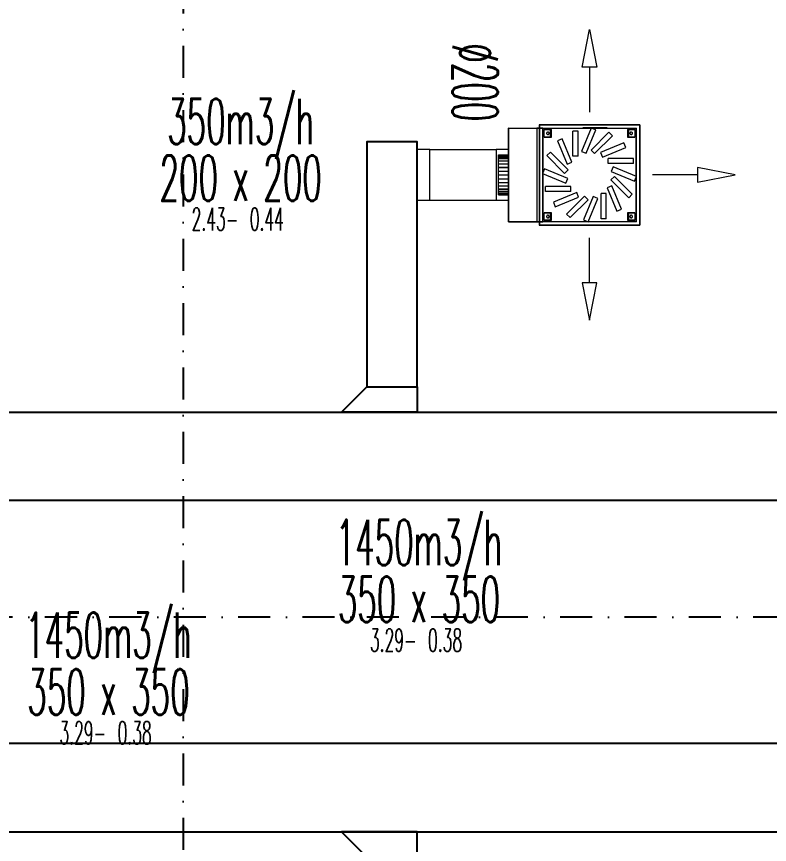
# Model space of a CAD drawing. Header units: inches. Extents: x -772 to 6765, y -813 to 4093.
# Drawn here: x 5034.1 to 5332.2, y 1610 to 1938.1 of the extents above; entities that cross this region are included whole.
import ezdxf
from ezdxf.enums import TextEntityAlignment as Align

# ---------------------------------------------------------------- set-up
doc = ezdxf.new("R2010")
doc.units = ezdxf.units.IN
doc.header["$MEASUREMENT"] = 0
doc.linetypes.add('DASHDOT', pattern=[25.4, 12.7, -6.35, 0, -6.35])
doc.layers.add('H_STR_Aks', color=250, linetype='DASHDOT')
doc.layers.add('MTY-UFLEME-KANALI', color=20, linetype='Continuous')
doc.layers.add('HIZ-PA', color=253, linetype='Continuous', lineweight=0, transparency=0.5)
for name, color, linetype, lineweight in [('MTY-UFLEME-KANALI-CAP', 21, 'Continuous', 0), ('MTY-UFLEME-KANALI-DAMPER', 7, 'Continuous', 0), ('MTY-UFLEME-KANALI-Flex', 21, 'ZIGZAG', 0), ('STM-U-MENFEZ', 2, 'Continuous', 0), ('VDI3805_Objects', 7, 'Continuous', 0)]:
    doc.layers.add(name, color=color, linetype=linetype, lineweight=lineweight)
doc.styles.add('CAP', font='simplxtw.shx', dxfattribs={"width": 0.65})
doc.linetypes.add('ZIGZAG', pattern='A,0.0001,-0.2,[131,ltypeshp.shx,S=0.2,R=0,X=-0.2,Y=0],-0.4,[131,ltypeshp.shx,S=0.2,R=180.00002,X=0.2,Y=0],-0.2', length=0.8001)

# ---------------------------------------------------------------- blocks, each defined once
blk = doc.blocks.new('HF 400x400')
at = {"layer": 'STM-U-MENFEZ'}
for points in [[(0.199, 0.6261), (0.2279, 0.6261), (0.199, 0.7751), (0.1701, 0.6261), (0.199, 0.6261), (0.199, 0.448)], [(-0.2281, 0.199), (-0.2281, 0.1701), (-0.3771, 0.199), (-0.2281, 0.2279), (-0.2281, 0.199), (-0.05, 0.199)], [(0.199, -0.2281), (0.2279, -0.2281), (0.199, -0.3771), (0.1701, -0.2281), (0.199, -0.2281), (0.199, -0.05)]]:
    blk.add_lwpolyline(points, dxfattribs=at)
at = {"layer": 'VDI3805_Objects', "color": 7}
for p, q in [((0, 0.398), (0, 0)), ((0, 0.398), (0.398, 0.398)), ((0.398, 0.398), (0.398, 0)), ((0.1084, 0.3542), (0.1225, 0.3683)), ((0.1225, 0.3683), (0.1932, 0.2976)), ((0.1294, 0.3845), (0.1294, 0.3855)), ((0.1294, 0.3855), (0.225, 0.3855)), ((0.225, 0.3845), (0.1294, 0.3845)), ((0.1746, 0.377), (0.1931, 0.3847)), ((0.2129, 0.2847), (0.1746, 0.377)), ((0.1931, 0.3847), (0.2314, 0.2923)), ((0.225, 0.3845), (0.225, 0.3855)), ((0.2446, 0.3728), (0.2646, 0.3728)), ((0.2446, 0.2728), (0.2446, 0.3728)), ((0.2646, 0.2728), (0.2646, 0.3728)), ((0.1791, 0.2835), (0.1084, 0.3542)), ((0.2694, 0.2497), (0.3077, 0.3421)), ((0.3261, 0.3345), (0.2879, 0.2421)), ((0.3077, 0.3421), (0.3261, 0.3345)), ((0.0559, 0.3077), (0.0635, 0.3261)), ((0.1483, 0.2694), (0.0559, 0.3077)), ((0.0635, 0.3261), (0.1559, 0.2879)), ((0.1932, 0.2976), (0.1791, 0.2835)), ((0.0252, 0.2446), (0.0252, 0.2646)), ((0.0252, 0.2646), (0.1252, 0.2646)), ((0.1252, 0.2446), (0.1252, 0.2646)), ((0.1559, 0.2879), (0.1483, 0.2694)), ((0.2314, 0.2923), (0.2129, 0.2847)), ((0.2446, 0.2728), (0.2646, 0.2728)), ((0.2835, 0.2189), (0.3542, 0.2896)), ((0.3683, 0.2755), (0.2976, 0.2048)), ((0.3542, 0.2896), (0.3683, 0.2755)), ((0.0133, 0.1931), (0.1057, 0.2314)), ((0.0252, 0.2446), (0.1252, 0.2446)), ((0.1057, 0.2314), (0.1133, 0.2129)), ((0.2879, 0.2421), (0.2694, 0.2497)), ((0.1133, 0.2129), (0.021, 0.1746)), ((0.2976, 0.2048), (0.2835, 0.2189)), ((0.2847, 0.1851), (0.377, 0.2234)), ((0.3847, 0.2049), (0.2923, 0.1666)), ((0.377, 0.2234), (0.3847, 0.2049)), ((0.021, 0.1746), (0.0133, 0.1931)), ((0.0297, 0.1225), (0.1004, 0.1932)), ((0.1145, 0.1791), (0.0438, 0.1084)), ((0.1004, 0.1932), (0.1145, 0.1791)), ((0.2923, 0.1666), (0.2847, 0.1851)), ((0.0719, 0.0635), (0.1101, 0.1559)), ((0.1286, 0.1483), (0.0903, 0.0559)), ((0.1101, 0.1559), (0.1286, 0.1483)), ((0.2728, 0.1534), (0.3728, 0.1534)), ((0.2728, 0.1334), (0.2728, 0.1534)), ((0.2728, 0.1334), (0.3728, 0.1334)), ((0.3728, 0.1334), (0.3728, 0.1534)), ((0.0438, 0.1084), (0.0297, 0.1225)), ((0.1334, 0.0252), (0.1334, 0.1252)), ((0.1334, 0.1252), (0.1534, 0.1252)), ((0.1534, 0.0252), (0.1534, 0.1252)), ((0.1666, 0.1057), (0.1851, 0.1133)), ((0.2049, 0.0133), (0.1666, 0.1057)), ((0.1851, 0.1133), (0.2234, 0.021)), ((0.2048, 0.1004), (0.2189, 0.1145)), ((0.2755, 0.0297), (0.2048, 0.1004)), ((0.2189, 0.1145), (0.2896, 0.0438)), ((0.2421, 0.1101), (0.2497, 0.1286)), ((0.3345, 0.0719), (0.2421, 0.1101)), ((0.2497, 0.1286), (0.3421, 0.0903)), ((0.3421, 0.0903), (0.3345, 0.0719)), ((0.0903, 0.0559), (0.0719, 0.0635)), ((0.2896, 0.0438), (0.2755, 0.0297)), ((0.1334, 0.0252), (0.1534, 0.0252)), ((0.2234, 0.021), (0.2049, 0.0133)), ((0.398, 0), (0, 0))]:
    blk.add_line(p, q, dxfattribs=at)
at = {"layer": 'VDI3805_Objects', "color": 0}
for p, q in [((0.397, 0.397), (0.001, 0.397)), ((0.001, 0.397), (0.001, 0.001)), ((0.397, 0.397), (0.397, 0.001)), ((0.397, 0.001), (0.001, 0.001))]:
    blk.add_line(p, q, dxfattribs=at)
at = {"layer": 'VDI3805_Objects', "color": 253}
for p, q in [((0.0135, 0.0135), (0.0135, 0.3845)), ((0.3845, 0.3845), (0.0135, 0.3845)), ((0.0145, 0.0145), (0.0145, 0.3835)), ((0.0145, 0.3835), (0.3835, 0.3835)), ((0.045, 0.379), (0.019, 0.379)), ((0.019, 0.379), (0.019, 0.349)), ((0.019, 0.379), (0.049, 0.379)), ((0.029, 0.364), (0.0291, 0.365)), ((0.0291, 0.363), (0.029, 0.364)), ((0.0291, 0.365), (0.0294, 0.3659)), ((0.0294, 0.3621), (0.0291, 0.363)), ((0.0294, 0.3659), (0.0298, 0.3668)), ((0.0298, 0.3612), (0.0294, 0.3621)), ((0.0298, 0.3668), (0.0305, 0.3675)), ((0.0305, 0.3605), (0.0298, 0.3612)), ((0.0305, 0.3675), (0.0312, 0.3682)), ((0.0312, 0.3682), (0.0321, 0.3686)), ((0.0321, 0.3686), (0.033, 0.3689)), ((0.033, 0.3689), (0.034, 0.369)), ((0.034, 0.369), (0.035, 0.3689)), ((0.035, 0.3689), (0.0359, 0.3686)), ((0.0359, 0.3686), (0.0368, 0.3682)), ((0.0368, 0.3682), (0.0375, 0.3675)), ((0.0375, 0.3675), (0.0382, 0.3668)), ((0.0382, 0.3612), (0.0375, 0.3605)), ((0.0382, 0.3668), (0.0386, 0.3659)), ((0.0386, 0.3621), (0.0382, 0.3612)), ((0.0386, 0.3659), (0.0389, 0.365)), ((0.0389, 0.363), (0.0386, 0.3621)), ((0.0389, 0.365), (0.039, 0.364)), ((0.039, 0.364), (0.0389, 0.363)), ((0.045, 0.379), (0.045, 0.349)), ((0.049, 0.379), (0.049, 0.349)), ((0.349, 0.349), (0.349, 0.379)), ((0.349, 0.379), (0.379, 0.379)), ((0.379, 0.379), (0.353, 0.379)), ((0.353, 0.349), (0.353, 0.379)), ((0.359, 0.364), (0.3591, 0.365)), ((0.3591, 0.363), (0.359, 0.364)), ((0.3591, 0.365), (0.3594, 0.3659)), ((0.3594, 0.3621), (0.3591, 0.363)), ((0.3594, 0.3659), (0.3598, 0.3668)), ((0.3598, 0.3612), (0.3594, 0.3621)), ((0.3598, 0.3668), (0.3605, 0.3675)), ((0.3605, 0.3605), (0.3598, 0.3612)), ((0.3605, 0.3675), (0.3612, 0.3682)), ((0.3612, 0.3682), (0.3621, 0.3686)), ((0.3621, 0.3686), (0.363, 0.3689)), ((0.363, 0.3689), (0.364, 0.369)), ((0.364, 0.369), (0.365, 0.3689)), ((0.365, 0.3689), (0.3659, 0.3686)), ((0.3659, 0.3686), (0.3668, 0.3682)), ((0.3668, 0.3682), (0.3675, 0.3675)), ((0.3675, 0.3675), (0.3682, 0.3668)), ((0.3682, 0.3612), (0.3675, 0.3605)), ((0.3682, 0.3668), (0.3686, 0.3659)), ((0.3686, 0.3621), (0.3682, 0.3612)), ((0.3686, 0.3659), (0.3689, 0.365)), ((0.3689, 0.363), (0.3686, 0.3621)), ((0.3689, 0.365), (0.369, 0.364)), ((0.369, 0.364), (0.3689, 0.363)), ((0.379, 0.349), (0.379, 0.379)), ((0.3835, 0.3835), (0.3835, 0.0145)), ((0.3845, 0.0135), (0.3845, 0.3845)), ((0.3845, 0.3845), (0.4073, 0.3845)), ((0.5195, 0.3845), (0.3845, 0.3845)), ((0.4073, 0.3845), (0.4073, 0.0135)), ((0.5195, 0.3845), (0.4073, 0.3845)), ((0.5185, 0.0135), (0.5185, 0.3845)), ((0.5185, 0.3845), (0.5195, 0.3845)), ((0.5195, 0.0135), (0.5195, 0.3845)), ((0.5195, 0.0135), (0.5195, 0.3845)), ((0.019, 0.349), (0.045, 0.349)), ((0.049, 0.349), (0.019, 0.349)), ((0.0312, 0.3598), (0.0305, 0.3605)), ((0.0321, 0.3594), (0.0312, 0.3598)), ((0.033, 0.3591), (0.0321, 0.3594)), ((0.034, 0.359), (0.033, 0.3591)), ((0.035, 0.3591), (0.034, 0.359)), ((0.0359, 0.3594), (0.035, 0.3591)), ((0.0368, 0.3598), (0.0359, 0.3594)), ((0.0375, 0.3605), (0.0368, 0.3598)), ((0.379, 0.349), (0.349, 0.349)), ((0.353, 0.349), (0.379, 0.349)), ((0.3612, 0.3598), (0.3605, 0.3605)), ((0.3621, 0.3594), (0.3612, 0.3598)), ((0.363, 0.3591), (0.3621, 0.3594)), ((0.364, 0.359), (0.363, 0.3591)), ((0.365, 0.3591), (0.364, 0.359)), ((0.3659, 0.3594), (0.365, 0.3591)), ((0.3668, 0.3598), (0.3659, 0.3594)), ((0.3675, 0.3605), (0.3668, 0.3598)), ((0.5195, 0.2765), (0.5195, 0.278)), ((0.5595, 0.278), (0.5195, 0.278)), ((0.5595, 0.277), (0.5195, 0.277)), ((0.5195, 0.277), (0.5195, 0.2755)), ((0.5195, 0.272), (0.5195, 0.2765)), ((0.5595, 0.2765), (0.5195, 0.2765)), ((0.5595, 0.2755), (0.5195, 0.2755)), ((0.5195, 0.2755), (0.5195, 0.2711)), ((0.5195, 0.2647), (0.5195, 0.272)), ((0.5595, 0.272), (0.5195, 0.272)), ((0.5595, 0.2711), (0.5195, 0.2711)), ((0.5195, 0.2711), (0.5195, 0.2639)), ((0.5195, 0.2549), (0.5195, 0.2647)), ((0.5595, 0.2647), (0.5195, 0.2647)), ((0.5595, 0.2639), (0.5195, 0.2639)), ((0.5195, 0.2639), (0.5195, 0.2542)), ((0.5595, 0.2765), (0.5595, 0.278)), ((0.5595, 0.2755), (0.5595, 0.277)), ((0.5595, 0.272), (0.5595, 0.2765)), ((0.5595, 0.2711), (0.5595, 0.2755)), ((0.5595, 0.2647), (0.5595, 0.272)), ((0.5595, 0.2639), (0.5595, 0.2711)), ((0.5595, 0.2549), (0.5595, 0.2647)), ((0.5595, 0.2542), (0.5595, 0.2639)), ((0.5195, 0.2429), (0.5195, 0.2549)), ((0.5595, 0.2549), (0.5195, 0.2549)), ((0.5595, 0.2542), (0.5195, 0.2542)), ((0.5195, 0.2542), (0.5195, 0.2423)), ((0.5195, 0.2292), (0.5195, 0.2429)), ((0.5595, 0.2429), (0.5195, 0.2429)), ((0.5595, 0.2423), (0.5195, 0.2423)), ((0.5195, 0.2423), (0.5195, 0.2288)), ((0.5595, 0.2429), (0.5595, 0.2549)), ((0.5595, 0.2423), (0.5595, 0.2542)), ((0.5595, 0.2292), (0.5595, 0.2429)), ((0.5595, 0.2288), (0.5595, 0.2423)), ((0.5195, 0.2144), (0.5195, 0.2292)), ((0.5595, 0.2292), (0.5195, 0.2292)), ((0.5595, 0.2288), (0.5195, 0.2288)), ((0.5195, 0.2288), (0.5195, 0.2142)), ((0.5195, 0.199), (0.5195, 0.2144)), ((0.5595, 0.2144), (0.5195, 0.2144)), ((0.5595, 0.2142), (0.5195, 0.2142)), ((0.5195, 0.2142), (0.5195, 0.199)), ((0.5195, 0.1836), (0.5195, 0.199)), ((0.5595, 0.199), (0.5195, 0.199)), ((0.5195, 0.199), (0.5195, 0.1838)), ((0.5595, 0.2144), (0.5595, 0.2292)), ((0.5595, 0.2142), (0.5595, 0.2288)), ((0.5595, 0.199), (0.5595, 0.2144)), ((0.5595, 0.199), (0.5595, 0.2142)), ((0.5595, 0.1836), (0.5595, 0.199)), ((0.5595, 0.1838), (0.5595, 0.199)), ((0.5595, 0.1838), (0.5195, 0.1838)), ((0.5195, 0.1838), (0.5195, 0.1692)), ((0.5195, 0.1688), (0.5195, 0.1836)), ((0.5595, 0.1836), (0.5195, 0.1836)), ((0.5595, 0.1692), (0.5195, 0.1692)), ((0.5195, 0.1692), (0.5195, 0.1557)), ((0.5195, 0.1551), (0.5195, 0.1688)), ((0.5595, 0.1688), (0.5195, 0.1688)), ((0.5595, 0.1692), (0.5595, 0.1838)), ((0.5595, 0.1688), (0.5595, 0.1836)), ((0.5595, 0.1557), (0.5595, 0.1692)), ((0.5595, 0.1551), (0.5595, 0.1688)), ((0.5595, 0.1557), (0.5195, 0.1557)), ((0.5195, 0.1557), (0.5195, 0.1438)), ((0.5195, 0.1431), (0.5195, 0.1551)), ((0.5595, 0.1551), (0.5195, 0.1551)), ((0.5595, 0.1438), (0.5195, 0.1438)), ((0.5195, 0.1438), (0.5195, 0.1341)), ((0.5195, 0.1333), (0.5195, 0.1431)), ((0.5595, 0.1431), (0.5195, 0.1431)), ((0.5595, 0.1341), (0.5195, 0.1341)), ((0.5195, 0.1341), (0.5195, 0.1269)), ((0.5195, 0.126), (0.5195, 0.1333)), ((0.5595, 0.1333), (0.5195, 0.1333)), ((0.5595, 0.1438), (0.5595, 0.1557)), ((0.5595, 0.1431), (0.5595, 0.1551)), ((0.5595, 0.1341), (0.5595, 0.1438)), ((0.5595, 0.1333), (0.5595, 0.1431)), ((0.5595, 0.1269), (0.5595, 0.1341)), ((0.5595, 0.126), (0.5595, 0.1333)), ((0.5595, 0.1269), (0.5195, 0.1269)), ((0.5195, 0.1269), (0.5195, 0.1225)), ((0.5195, 0.1215), (0.5195, 0.126)), ((0.5595, 0.126), (0.5195, 0.126)), ((0.5595, 0.1225), (0.5195, 0.1225)), ((0.5195, 0.1225), (0.5195, 0.121)), ((0.5195, 0.1215), (0.5195, 0.12)), ((0.5595, 0.1215), (0.5195, 0.1215)), ((0.5595, 0.121), (0.5195, 0.121)), ((0.5595, 0.12), (0.5195, 0.12)), ((0.5595, 0.1225), (0.5595, 0.1269)), ((0.5595, 0.1215), (0.5595, 0.126)), ((0.5595, 0.121), (0.5595, 0.1225)), ((0.5595, 0.12), (0.5595, 0.1215)), ((0.045, 0.049), (0.019, 0.049)), ((0.019, 0.049), (0.019, 0.019)), ((0.019, 0.049), (0.049, 0.049)), ((0.029, 0.034), (0.0291, 0.035)), ((0.0291, 0.033), (0.029, 0.034)), ((0.0291, 0.035), (0.0294, 0.0359)), ((0.0294, 0.0321), (0.0291, 0.033)), ((0.0294, 0.0359), (0.0298, 0.0368)), ((0.0298, 0.0368), (0.0305, 0.0375)), ((0.0305, 0.0375), (0.0312, 0.0382)), ((0.0312, 0.0382), (0.0321, 0.0386)), ((0.0321, 0.0386), (0.033, 0.0389)), ((0.033, 0.0389), (0.034, 0.039)), ((0.034, 0.039), (0.035, 0.0389)), ((0.035, 0.0389), (0.0359, 0.0386)), ((0.0359, 0.0386), (0.0368, 0.0382)), ((0.0368, 0.0382), (0.0375, 0.0375)), ((0.0375, 0.0375), (0.0382, 0.0368)), ((0.0382, 0.0368), (0.0386, 0.0359)), ((0.0386, 0.0359), (0.0389, 0.035)), ((0.0389, 0.033), (0.0386, 0.0321)), ((0.0389, 0.035), (0.039, 0.034)), ((0.039, 0.034), (0.0389, 0.033)), ((0.045, 0.049), (0.045, 0.019)), ((0.049, 0.049), (0.049, 0.019)), ((0.349, 0.019), (0.349, 0.049)), ((0.349, 0.049), (0.379, 0.049)), ((0.379, 0.049), (0.353, 0.049)), ((0.353, 0.019), (0.353, 0.049)), ((0.359, 0.034), (0.3591, 0.035)), ((0.3591, 0.033), (0.359, 0.034)), ((0.3591, 0.035), (0.3594, 0.0359)), ((0.3594, 0.0321), (0.3591, 0.033)), ((0.3594, 0.0359), (0.3598, 0.0368)), ((0.3598, 0.0368), (0.3605, 0.0375)), ((0.3605, 0.0375), (0.3612, 0.0382)), ((0.3612, 0.0382), (0.3621, 0.0386)), ((0.3621, 0.0386), (0.363, 0.0389)), ((0.363, 0.0389), (0.364, 0.039)), ((0.364, 0.039), (0.365, 0.0389)), ((0.365, 0.0389), (0.3659, 0.0386)), ((0.3659, 0.0386), (0.3668, 0.0382)), ((0.3668, 0.0382), (0.3675, 0.0375)), ((0.3675, 0.0375), (0.3682, 0.0368)), ((0.3682, 0.0368), (0.3686, 0.0359)), ((0.3686, 0.0359), (0.3689, 0.035)), ((0.3689, 0.033), (0.3686, 0.0321)), ((0.3689, 0.035), (0.369, 0.034)), ((0.369, 0.034), (0.3689, 0.033)), ((0.379, 0.019), (0.379, 0.049)), ((0.0135, 0.0135), (0.3845, 0.0135)), ((0.3835, 0.0145), (0.0145, 0.0145)), ((0.019, 0.019), (0.045, 0.019)), ((0.049, 0.019), (0.019, 0.019)), ((0.0298, 0.0312), (0.0294, 0.0321)), ((0.0305, 0.0305), (0.0298, 0.0312)), ((0.0312, 0.0298), (0.0305, 0.0305)), ((0.0321, 0.0294), (0.0312, 0.0298)), ((0.033, 0.0291), (0.0321, 0.0294)), ((0.034, 0.029), (0.033, 0.0291)), ((0.035, 0.0291), (0.034, 0.029)), ((0.0359, 0.0294), (0.035, 0.0291)), ((0.0368, 0.0298), (0.0359, 0.0294)), ((0.0375, 0.0305), (0.0368, 0.0298)), ((0.0382, 0.0312), (0.0375, 0.0305)), ((0.0386, 0.0321), (0.0382, 0.0312)), ((0.379, 0.019), (0.349, 0.019)), ((0.353, 0.019), (0.379, 0.019)), ((0.3598, 0.0312), (0.3594, 0.0321)), ((0.3605, 0.0305), (0.3598, 0.0312)), ((0.3612, 0.0298), (0.3605, 0.0305)), ((0.3621, 0.0294), (0.3612, 0.0298)), ((0.363, 0.0291), (0.3621, 0.0294)), ((0.364, 0.029), (0.363, 0.0291)), ((0.365, 0.0291), (0.364, 0.029)), ((0.3659, 0.0294), (0.365, 0.0291)), ((0.3668, 0.0298), (0.3659, 0.0294)), ((0.3675, 0.0305), (0.3668, 0.0298)), ((0.3682, 0.0312), (0.3675, 0.0305)), ((0.3686, 0.0321), (0.3682, 0.0312)), ((0.3845, 0.0135), (0.4073, 0.0135)), ((0.5195, 0.0135), (0.3845, 0.0135)), ((0.4073, 0.0135), (0.5195, 0.0135)), ((0.5195, 0.0135), (0.5185, 0.0135))]:
    blk.add_line(p, q, dxfattribs=at)
at = {"layer": 'VDI3805_Objects', "color": 38}
for p, q in [((0.1318, 0.3858), (0.1302, 0.3858)), ((0.1302, 0.3858), (0.1302, 0.3846)), ((0.1302, 0.3858), (0.1324, 0.3858)), ((0.1302, 0.3846), (0.1318, 0.3846)), ((0.1324, 0.3846), (0.1302, 0.3846)), ((0.1337, 0.3858), (0.1318, 0.3858)), ((0.1318, 0.3858), (0.1318, 0.3846)), ((0.1318, 0.3846), (0.1337, 0.3846)), ((0.1324, 0.3858), (0.1324, 0.3846)), ((0.134, 0.3858), (0.1337, 0.3858)), ((0.1337, 0.3858), (0.1337, 0.3846)), ((0.1337, 0.3846), (0.134, 0.3846)), ((0.134, 0.3858), (0.1352, 0.3858)), ((0.134, 0.3858), (0.134, 0.3846)), ((0.1352, 0.3846), (0.134, 0.3846)), ((0.1352, 0.3858), (0.1352, 0.3846)), ((0.1381, 0.3858), (0.1369, 0.3858)), ((0.1369, 0.3846), (0.1369, 0.3858)), ((0.1381, 0.3846), (0.1369, 0.3846)), ((0.1381, 0.3846), (0.1381, 0.3858)), ((0.1407, 0.3858), (0.1396, 0.3858)), ((0.1396, 0.3858), (0.1396, 0.3846)), ((0.1396, 0.3858), (0.1407, 0.3858)), ((0.1396, 0.3846), (0.1407, 0.3846)), ((0.1407, 0.3846), (0.1396, 0.3846)), ((0.1437, 0.3858), (0.1407, 0.3858)), ((0.1407, 0.3858), (0.1407, 0.3846)), ((0.1407, 0.3858), (0.1407, 0.3846)), ((0.1407, 0.3858), (0.1437, 0.3858)), ((0.1407, 0.3846), (0.1437, 0.3846)), ((0.1437, 0.3846), (0.1407, 0.3846)), ((0.1449, 0.3858), (0.1437, 0.3858)), ((0.1437, 0.3858), (0.1437, 0.3846)), ((0.1437, 0.3858), (0.1437, 0.3846)), ((0.1437, 0.3858), (0.1449, 0.3858)), ((0.1437, 0.3846), (0.1449, 0.3846)), ((0.1449, 0.3846), (0.1437, 0.3846)), ((0.1449, 0.3858), (0.1449, 0.3846)), ((0.1477, 0.3858), (0.1465, 0.3858)), ((0.1465, 0.3858), (0.1465, 0.3846)), ((0.1465, 0.3846), (0.1477, 0.3846)), ((0.1504, 0.3858), (0.1477, 0.3858)), ((0.1477, 0.3858), (0.1477, 0.3846)), ((0.1477, 0.3846), (0.1504, 0.3846)), ((0.1504, 0.3858), (0.1515, 0.3858)), ((0.1504, 0.3858), (0.1504, 0.3846)), ((0.1515, 0.3846), (0.1504, 0.3846)), ((0.1515, 0.3858), (0.1515, 0.3846)), ((0.1531, 0.3858), (0.1534, 0.3858)), ((0.1534, 0.3858), (0.1531, 0.3858)), ((0.1531, 0.3858), (0.1531, 0.3846)), ((0.1531, 0.3858), (0.1531, 0.3858)), ((0.1531, 0.3858), (0.1531, 0.3846)), ((0.1531, 0.3858), (0.1536, 0.3858)), ((0.1536, 0.3858), (0.1531, 0.3858)), ((0.1531, 0.3858), (0.1531, 0.3846)), ((0.1531, 0.3858), (0.1531, 0.3858)), ((0.1534, 0.3846), (0.1531, 0.3846)), ((0.1531, 0.3846), (0.1534, 0.3846)), ((0.1531, 0.3846), (0.1531, 0.3846)), ((0.1536, 0.3846), (0.1531, 0.3846)), ((0.1531, 0.3846), (0.1536, 0.3846)), ((0.1531, 0.3846), (0.1531, 0.3846)), ((0.1534, 0.3858), (0.1534, 0.3846)), ((0.1534, 0.3858), (0.1537, 0.3858)), ((0.1537, 0.3858), (0.1534, 0.3858)), ((0.1534, 0.3858), (0.1534, 0.3846)), ((0.1537, 0.3846), (0.1534, 0.3846)), ((0.1534, 0.3846), (0.1537, 0.3846)), ((0.1536, 0.3858), (0.1536, 0.3846)), ((0.1536, 0.3858), (0.1542, 0.3858)), ((0.1542, 0.3858), (0.1536, 0.3858)), ((0.1536, 0.3858), (0.1536, 0.3846)), ((0.1542, 0.3846), (0.1536, 0.3846)), ((0.1536, 0.3846), (0.1542, 0.3846)), ((0.1537, 0.3858), (0.1537, 0.3846)), ((0.1537, 0.3858), (0.154, 0.3858)), ((0.154, 0.3858), (0.1537, 0.3858)), ((0.1537, 0.3858), (0.1537, 0.3846)), ((0.154, 0.3846), (0.1537, 0.3846)), ((0.1537, 0.3846), (0.154, 0.3846)), ((0.154, 0.3858), (0.154, 0.3846)), ((0.154, 0.3858), (0.1543, 0.3858)), ((0.1544, 0.3858), (0.154, 0.3858)), ((0.154, 0.3858), (0.154, 0.3846)), ((0.1543, 0.3846), (0.154, 0.3846)), ((0.154, 0.3846), (0.1544, 0.3846)), ((0.1542, 0.3858), (0.1542, 0.3846)), ((0.1542, 0.3858), (0.1549, 0.3858)), ((0.1549, 0.3858), (0.1542, 0.3858)), ((0.1542, 0.3858), (0.1542, 0.3846)), ((0.1549, 0.3846), (0.1542, 0.3846)), ((0.1542, 0.3846), (0.1549, 0.3846)), ((0.1543, 0.3858), (0.1543, 0.3846)), ((0.1543, 0.3858), (0.1547, 0.3858)), ((0.1547, 0.3846), (0.1543, 0.3846)), ((0.1547, 0.3858), (0.1544, 0.3858)), ((0.1544, 0.3858), (0.1544, 0.3846)), ((0.1544, 0.3846), (0.1547, 0.3846)), ((0.1547, 0.3858), (0.1547, 0.3846)), ((0.1547, 0.3858), (0.1551, 0.3858)), ((0.1551, 0.3858), (0.1547, 0.3858)), ((0.1547, 0.3858), (0.1547, 0.3846)), ((0.1551, 0.3846), (0.1547, 0.3846)), ((0.1547, 0.3846), (0.1551, 0.3846)), ((0.1549, 0.3858), (0.1549, 0.3846)), ((0.1549, 0.3858), (0.1555, 0.3858)), ((0.1555, 0.3858), (0.1549, 0.3858)), ((0.1549, 0.3858), (0.1549, 0.3846)), ((0.1555, 0.3846), (0.1549, 0.3846)), ((0.1549, 0.3846), (0.1555, 0.3846)), ((0.1551, 0.3858), (0.1551, 0.3846)), ((0.1551, 0.3858), (0.1554, 0.3858)), ((0.1554, 0.3858), (0.1551, 0.3858)), ((0.1551, 0.3858), (0.1551, 0.3846)), ((0.1554, 0.3846), (0.1551, 0.3846)), ((0.1551, 0.3846), (0.1554, 0.3846)), ((0.1554, 0.3858), (0.1554, 0.3846)), ((0.1554, 0.3858), (0.1558, 0.3858)), ((0.1558, 0.3858), (0.1554, 0.3858)), ((0.1554, 0.3858), (0.1554, 0.3846)), ((0.1558, 0.3846), (0.1554, 0.3846)), ((0.1554, 0.3846), (0.1558, 0.3846)), ((0.1555, 0.3858), (0.1555, 0.3846)), ((0.1555, 0.3858), (0.1561, 0.3858)), ((0.1561, 0.3858), (0.1555, 0.3858)), ((0.1555, 0.3858), (0.1555, 0.3846)), ((0.1561, 0.3846), (0.1555, 0.3846)), ((0.1555, 0.3846), (0.1561, 0.3846)), ((0.1558, 0.3858), (0.1558, 0.3846)), ((0.1558, 0.3858), (0.1561, 0.3858)), ((0.1561, 0.3858), (0.1558, 0.3858)), ((0.1558, 0.3858), (0.1558, 0.3846)), ((0.1561, 0.3846), (0.1558, 0.3846)), ((0.1558, 0.3846), (0.1561, 0.3846)), ((0.1561, 0.3858), (0.1561, 0.3846)), ((0.1561, 0.3858), (0.1563, 0.3858)), ((0.1563, 0.3858), (0.1561, 0.3858)), ((0.1561, 0.3858), (0.1561, 0.3846)), ((0.1561, 0.3858), (0.1561, 0.3846)), ((0.1561, 0.3858), (0.1566, 0.3858)), ((0.1566, 0.3858), (0.1561, 0.3858)), ((0.1561, 0.3858), (0.1561, 0.3846)), ((0.1563, 0.3846), (0.1561, 0.3846)), ((0.1561, 0.3846), (0.1563, 0.3846)), ((0.1566, 0.3846), (0.1561, 0.3846)), ((0.1561, 0.3846), (0.1566, 0.3846)), ((0.1563, 0.3858), (0.1563, 0.3846)), ((0.1563, 0.3858), (0.1565, 0.3858)), ((0.1565, 0.3858), (0.1563, 0.3858)), ((0.1563, 0.3858), (0.1563, 0.3846)), ((0.1565, 0.3846), (0.1563, 0.3846)), ((0.1563, 0.3846), (0.1565, 0.3846)), ((0.1565, 0.3858), (0.1565, 0.3846)), ((0.1565, 0.3858), (0.1566, 0.3858)), ((0.1566, 0.3858), (0.1565, 0.3858)), ((0.1565, 0.3858), (0.1565, 0.3846)), ((0.1566, 0.3846), (0.1565, 0.3846)), ((0.1565, 0.3846), (0.1566, 0.3846)), ((0.1566, 0.3858), (0.1566, 0.3846)), ((0.1566, 0.3858), (0.1566, 0.3858)), ((0.1566, 0.3858), (0.1566, 0.3846)), ((0.1566, 0.3858), (0.1566, 0.3858)), ((0.1566, 0.3858), (0.1566, 0.3846)), ((0.1566, 0.3858), (0.1566, 0.3846)), ((0.1566, 0.3858), (0.1571, 0.3858)), ((0.1571, 0.3858), (0.1566, 0.3858)), ((0.1566, 0.3858), (0.1566, 0.3846)), ((0.1566, 0.3846), (0.1566, 0.3846)), ((0.1566, 0.3846), (0.1566, 0.3846)), ((0.1571, 0.3846), (0.1566, 0.3846)), ((0.1566, 0.3846), (0.1571, 0.3846)), ((0.1571, 0.3858), (0.1571, 0.3846)), ((0.1571, 0.3858), (0.1575, 0.3858)), ((0.1575, 0.3858), (0.1571, 0.3858)), ((0.1571, 0.3858), (0.1571, 0.3846)), ((0.1575, 0.3846), (0.1571, 0.3846)), ((0.1571, 0.3846), (0.1575, 0.3846)), ((0.1575, 0.3858), (0.1575, 0.3846)), ((0.1575, 0.3858), (0.1578, 0.3858)), ((0.1578, 0.3846), (0.1575, 0.3846)), ((0.1578, 0.3858), (0.1578, 0.3846)), ((0.1578, 0.3858), (0.1579, 0.3858)), ((0.1579, 0.3846), (0.1578, 0.3846)), ((0.1579, 0.3858), (0.1579, 0.3846)), ((0.1579, 0.3858), (0.158, 0.3858)), ((0.158, 0.3846), (0.1579, 0.3846)), ((0.158, 0.3858), (0.158, 0.3846)), ((0.1596, 0.3858), (0.1634, 0.3858)), ((0.1596, 0.3858), (0.1596, 0.3846)), ((0.1596, 0.3858), (0.1623, 0.3858)), ((0.1634, 0.3846), (0.1596, 0.3846)), ((0.1623, 0.3846), (0.1596, 0.3846)), ((0.1623, 0.3858), (0.1623, 0.3846)), ((0.1634, 0.3858), (0.1634, 0.3846)), ((0.1701, 0.3858), (0.1649, 0.3858)), ((0.1649, 0.3858), (0.1649, 0.3846)), ((0.1649, 0.3858), (0.1669, 0.3858)), ((0.1649, 0.3846), (0.1701, 0.3846)), ((0.1669, 0.3846), (0.1649, 0.3846)), ((0.1669, 0.3858), (0.1669, 0.3846)), ((0.1669, 0.3858), (0.1681, 0.3858)), ((0.1681, 0.3846), (0.1669, 0.3846)), ((0.1681, 0.3858), (0.1681, 0.3846)), ((0.1681, 0.3858), (0.1701, 0.3858)), ((0.1701, 0.3846), (0.1681, 0.3846)), ((0.1701, 0.3858), (0.1701, 0.3846)), ((0.1711, 0.3858), (0.1709, 0.3858)), ((0.1709, 0.3858), (0.1709, 0.3846)), ((0.1709, 0.3858), (0.1709, 0.3858)), ((0.1709, 0.3858), (0.1709, 0.3846)), ((0.1709, 0.3846), (0.1711, 0.3846)), ((0.1709, 0.3846), (0.1709, 0.3846)), ((0.1713, 0.3858), (0.1711, 0.3858)), ((0.1711, 0.3858), (0.1711, 0.3846)), ((0.1711, 0.3846), (0.1713, 0.3846)), ((0.1712, 0.3846), (0.1712, 0.3858)), ((0.1712, 0.3858), (0.1713, 0.3858)), ((0.1713, 0.3846), (0.1712, 0.3846)), ((0.1716, 0.3858), (0.1713, 0.3858)), ((0.1713, 0.3858), (0.1713, 0.3846)), ((0.1714, 0.3858), (0.1713, 0.3858)), ((0.1713, 0.3846), (0.1713, 0.3858)), ((0.1713, 0.3846), (0.1716, 0.3846)), ((0.1713, 0.3846), (0.1714, 0.3846)), ((0.1714, 0.3846), (0.1714, 0.3858)), ((0.1716, 0.3858), (0.1714, 0.3858)), ((0.1714, 0.3846), (0.1716, 0.3846)), ((0.1719, 0.3858), (0.1716, 0.3858)), ((0.1716, 0.3858), (0.1716, 0.3846)), ((0.1716, 0.3846), (0.1716, 0.3858)), ((0.1718, 0.3858), (0.1716, 0.3858)), ((0.1716, 0.3846), (0.1719, 0.3846)), ((0.1716, 0.3846), (0.1718, 0.3846)), ((0.1718, 0.3846), (0.1718, 0.3858)), ((0.1721, 0.3858), (0.1718, 0.3858)), ((0.1718, 0.3846), (0.1721, 0.3846)), ((0.1723, 0.3858), (0.1719, 0.3858)), ((0.1719, 0.3858), (0.1719, 0.3846)), ((0.1719, 0.3846), (0.1723, 0.3846)), ((0.1721, 0.3846), (0.1721, 0.3858)), ((0.1724, 0.3858), (0.1721, 0.3858)), ((0.1722, 0.3858), (0.1721, 0.3858)), ((0.1721, 0.3858), (0.1721, 0.3846)), ((0.1721, 0.3858), (0.1721, 0.3858)), ((0.1721, 0.3858), (0.1721, 0.3846)), ((0.1721, 0.3858), (0.1721, 0.3858)), ((0.1721, 0.3858), (0.1721, 0.3846)), ((0.1721, 0.3858), (0.1721, 0.3858)), ((0.1721, 0.3858), (0.1721, 0.3846)), ((0.1721, 0.3858), (0.1721, 0.3858)), ((0.1721, 0.3858), (0.1721, 0.3846)), ((0.1721, 0.3858), (0.1722, 0.3858)), ((0.1727, 0.3858), (0.1721, 0.3858)), ((0.1721, 0.3858), (0.1721, 0.3846)), ((0.1721, 0.3858), (0.1725, 0.3858)), ((0.1721, 0.3846), (0.1724, 0.3846)), ((0.1721, 0.3846), (0.1722, 0.3846)), ((0.1721, 0.3846), (0.1721, 0.3846)), ((0.1721, 0.3846), (0.1721, 0.3846)), ((0.1721, 0.3846), (0.1721, 0.3846)), ((0.1721, 0.3846), (0.1721, 0.3846)), ((0.1722, 0.3846), (0.1721, 0.3846)), ((0.1721, 0.3846), (0.1727, 0.3846)), ((0.1725, 0.3846), (0.1721, 0.3846)), ((0.1721, 0.3846), (0.1721, 0.3846)), ((0.1723, 0.3858), (0.1722, 0.3858)), ((0.1722, 0.3858), (0.1722, 0.3846)), ((0.1722, 0.3858), (0.1722, 0.3846)), ((0.1722, 0.3858), (0.1723, 0.3858)), ((0.1722, 0.3846), (0.1723, 0.3846)), ((0.1723, 0.3846), (0.1722, 0.3846)), ((0.1727, 0.3858), (0.1723, 0.3858)), ((0.1723, 0.3858), (0.1723, 0.3846)), ((0.1724, 0.3858), (0.1723, 0.3858)), ((0.1723, 0.3858), (0.1723, 0.3846)), ((0.1723, 0.3858), (0.1723, 0.3846)), ((0.1723, 0.3858), (0.1724, 0.3858)), ((0.1723, 0.3846), (0.1727, 0.3846)), ((0.1723, 0.3846), (0.1724, 0.3846)), ((0.1724, 0.3846), (0.1723, 0.3846)), ((0.1724, 0.3846), (0.1724, 0.3858)), ((0.1728, 0.3858), (0.1724, 0.3858)), ((0.1725, 0.3858), (0.1724, 0.3858)), ((0.1724, 0.3858), (0.1724, 0.3846)), ((0.1724, 0.3858), (0.1724, 0.3846)), ((0.1724, 0.3858), (0.1726, 0.3858)), ((0.1724, 0.3846), (0.1728, 0.3846)), ((0.1724, 0.3846), (0.1725, 0.3846)), ((0.1726, 0.3846), (0.1724, 0.3846)), ((0.1726, 0.3858), (0.1725, 0.3858)), ((0.1725, 0.3858), (0.1725, 0.3846)), ((0.1725, 0.3858), (0.1725, 0.3846)), ((0.1725, 0.3858), (0.1732, 0.3858)), ((0.1725, 0.3846), (0.1725, 0.3858)), ((0.1725, 0.3858), (0.1725, 0.3858)), ((0.1725, 0.3846), (0.1725, 0.3858)), ((0.1725, 0.3858), (0.1725, 0.3858)), ((0.1725, 0.3846), (0.1725, 0.3858)), ((0.1725, 0.3858), (0.1725, 0.3858)), ((0.1725, 0.3846), (0.1725, 0.3858)), ((0.1726, 0.3858), (0.1725, 0.3858)), ((0.1725, 0.3846), (0.1726, 0.3846)), ((0.1732, 0.3846), (0.1725, 0.3846)), ((0.1725, 0.3846), (0.1725, 0.3846)), ((0.1725, 0.3846), (0.1725, 0.3846)), ((0.1725, 0.3846), (0.1725, 0.3846)), ((0.1725, 0.3846), (0.1726, 0.3846)), ((0.1728, 0.3858), (0.1726, 0.3858)), ((0.1726, 0.3858), (0.1726, 0.3846)), ((0.1726, 0.3858), (0.1726, 0.3846)), ((0.1726, 0.3858), (0.1727, 0.3858)), ((0.1726, 0.3846), (0.1726, 0.3858)), ((0.1726, 0.3846), (0.1726, 0.3858)), ((0.1726, 0.3858), (0.1726, 0.3858)), ((0.1727, 0.3858), (0.1726, 0.3858)), ((0.1726, 0.3846), (0.1728, 0.3846)), ((0.1727, 0.3846), (0.1726, 0.3846)), ((0.1726, 0.3846), (0.1726, 0.3846)), ((0.1726, 0.3846), (0.1727, 0.3846)), ((0.1732, 0.3858), (0.1727, 0.3858)), ((0.1727, 0.3858), (0.1727, 0.3846)), ((0.1727, 0.3858), (0.1727, 0.3846)), ((0.1727, 0.3846), (0.1727, 0.3858)), ((0.1727, 0.3846), (0.1727, 0.3858)), ((0.1727, 0.3858), (0.1727, 0.3858)), ((0.1728, 0.3858), (0.1727, 0.3858)), ((0.1727, 0.3846), (0.1732, 0.3846)), ((0.1727, 0.3846), (0.1727, 0.3846)), ((0.1727, 0.3846), (0.1728, 0.3846)), ((0.1728, 0.3846), (0.1728, 0.3858)), ((0.1732, 0.3858), (0.1728, 0.3858)), ((0.1741, 0.3858), (0.1728, 0.3858)), ((0.1728, 0.3858), (0.1728, 0.3846)), ((0.1737, 0.3858), (0.1728, 0.3858)), ((0.1728, 0.3846), (0.1732, 0.3846)), ((0.1728, 0.3846), (0.1741, 0.3846)), ((0.1728, 0.3846), (0.1737, 0.3846)), ((0.1736, 0.3858), (0.1732, 0.3858)), ((0.1732, 0.3858), (0.1732, 0.3846)), ((0.1736, 0.3858), (0.1732, 0.3858)), ((0.1732, 0.3858), (0.1732, 0.3846)), ((0.1732, 0.3858), (0.1737, 0.3858)), ((0.1732, 0.3846), (0.1736, 0.3846)), ((0.1732, 0.3846), (0.1736, 0.3846)), ((0.1737, 0.3846), (0.1732, 0.3846)), ((0.1741, 0.3858), (0.1736, 0.3858)), ((0.1736, 0.3846), (0.1736, 0.3858)), ((0.1739, 0.3858), (0.1736, 0.3858)), ((0.1736, 0.3858), (0.1736, 0.3846)), ((0.1741, 0.3846), (0.1736, 0.3846)), ((0.1736, 0.3846), (0.1739, 0.3846)), ((0.1737, 0.3858), (0.1737, 0.3846)), ((0.1737, 0.3858), (0.1741, 0.3858)), ((0.1741, 0.3846), (0.1737, 0.3846)), ((0.1739, 0.3846), (0.1739, 0.3858)), ((0.1743, 0.3858), (0.1739, 0.3858)), ((0.1739, 0.3846), (0.1743, 0.3846)), ((0.1745, 0.3858), (0.1741, 0.3858)), ((0.1741, 0.3858), (0.1741, 0.3846)), ((0.1741, 0.3858), (0.1741, 0.3846)), ((0.1745, 0.3846), (0.1741, 0.3846)), ((0.1743, 0.3846), (0.1743, 0.3858)), ((0.1746, 0.3858), (0.1743, 0.3858)), ((0.1743, 0.3846), (0.1746, 0.3846)), ((0.1748, 0.3858), (0.1745, 0.3858)), ((0.1745, 0.3858), (0.1745, 0.3846)), ((0.1748, 0.3846), (0.1745, 0.3846)), ((0.1746, 0.3846), (0.1746, 0.3858)), ((0.1748, 0.3858), (0.1746, 0.3858)), ((0.1746, 0.3846), (0.1748, 0.3846)), ((0.1748, 0.3858), (0.1751, 0.3858)), ((0.1748, 0.3846), (0.1748, 0.3858)), ((0.175, 0.3858), (0.1748, 0.3858)), ((0.1748, 0.3858), (0.1748, 0.3846)), ((0.1751, 0.3846), (0.1748, 0.3846)), ((0.1748, 0.3846), (0.175, 0.3846)), ((0.175, 0.3846), (0.175, 0.3858)), ((0.1751, 0.3858), (0.175, 0.3858)), ((0.175, 0.3846), (0.1751, 0.3846)), ((0.1751, 0.3858), (0.1751, 0.3846)), ((0.1753, 0.3858), (0.1751, 0.3858)), ((0.1751, 0.3846), (0.1751, 0.3858)), ((0.1751, 0.3846), (0.1751, 0.3858)), ((0.1751, 0.3858), (0.1751, 0.3858)), ((0.1753, 0.3846), (0.1751, 0.3846)), ((0.1751, 0.3846), (0.1751, 0.3846)), ((0.1754, 0.3858), (0.1753, 0.3858)), ((0.1753, 0.3858), (0.1753, 0.3846)), ((0.1754, 0.3846), (0.1753, 0.3846)), ((0.1755, 0.3858), (0.1754, 0.3858)), ((0.1754, 0.3858), (0.1754, 0.3846)), ((0.1755, 0.3846), (0.1754, 0.3846)), ((0.1755, 0.3858), (0.1755, 0.3846)), ((0.177, 0.3858), (0.1766, 0.3858)), ((0.1766, 0.3858), (0.1766, 0.3846)), ((0.1766, 0.3858), (0.1797, 0.3858)), ((0.1766, 0.3846), (0.177, 0.3846)), ((0.1797, 0.3846), (0.1766, 0.3846)), ((0.1801, 0.3858), (0.177, 0.3858)), ((0.177, 0.3858), (0.177, 0.3846)), ((0.177, 0.3846), (0.1801, 0.3846)), ((0.1802, 0.3858), (0.1771, 0.3858)), ((0.1771, 0.3858), (0.1771, 0.3846)), ((0.1771, 0.3858), (0.1855, 0.3858)), ((0.1771, 0.3846), (0.1802, 0.3846)), ((0.1855, 0.3846), (0.1771, 0.3846)), ((0.1778, 0.3858), (0.1775, 0.3858)), ((0.1775, 0.3858), (0.1775, 0.3846)), ((0.1775, 0.3858), (0.1806, 0.3858)), ((0.1775, 0.3846), (0.1778, 0.3846)), ((0.1806, 0.3846), (0.1775, 0.3846)), ((0.1809, 0.3858), (0.1778, 0.3858)), ((0.1778, 0.3858), (0.1778, 0.3846)), ((0.1778, 0.3846), (0.1809, 0.3846)), ((0.1787, 0.3858), (0.1783, 0.3858)), ((0.1783, 0.3858), (0.1783, 0.3846)), ((0.1783, 0.3858), (0.1814, 0.3858)), ((0.1783, 0.3846), (0.1787, 0.3846)), ((0.1814, 0.3846), (0.1783, 0.3846)), ((0.1818, 0.3858), (0.1787, 0.3858)), ((0.1787, 0.3858), (0.1787, 0.3846)), ((0.1787, 0.3846), (0.1818, 0.3846)), ((0.1795, 0.3858), (0.1792, 0.3858)), ((0.1792, 0.3858), (0.1792, 0.3846)), ((0.1792, 0.3858), (0.1823, 0.3858)), ((0.1792, 0.3846), (0.1795, 0.3846)), ((0.1823, 0.3846), (0.1792, 0.3846)), ((0.1819, 0.3858), (0.1795, 0.3858)), ((0.1795, 0.3858), (0.1795, 0.3846)), ((0.1795, 0.3846), (0.1819, 0.3846)), ((0.1797, 0.3858), (0.1797, 0.3846)), ((0.1797, 0.3858), (0.1801, 0.3858)), ((0.1801, 0.3846), (0.1797, 0.3846)), ((0.1804, 0.3858), (0.18, 0.3858)), ((0.18, 0.3858), (0.18, 0.3846)), ((0.18, 0.3858), (0.1814, 0.3858)), ((0.18, 0.3846), (0.1804, 0.3846)), ((0.1814, 0.3846), (0.18, 0.3846)), ((0.1801, 0.3858), (0.1801, 0.3846)), ((0.1886, 0.3858), (0.1802, 0.3858)), ((0.1802, 0.3858), (0.1802, 0.3846)), ((0.1802, 0.3846), (0.1886, 0.3846)), ((0.1811, 0.3858), (0.1804, 0.3858)), ((0.1804, 0.3858), (0.1804, 0.3846)), ((0.1804, 0.3846), (0.1811, 0.3846)), ((0.1806, 0.3858), (0.1806, 0.3846)), ((0.1806, 0.3858), (0.1809, 0.3858)), ((0.1809, 0.3846), (0.1806, 0.3846)), ((0.1809, 0.3858), (0.1809, 0.3846)), ((0.1814, 0.3858), (0.1811, 0.3858)), ((0.1811, 0.3858), (0.1811, 0.3846)), ((0.1811, 0.3846), (0.1814, 0.3846)), ((0.1814, 0.3858), (0.1814, 0.3846)), ((0.1814, 0.3858), (0.1818, 0.3858)), ((0.1814, 0.3858), (0.1814, 0.3846)), ((0.1818, 0.3846), (0.1814, 0.3846)), ((0.1818, 0.3858), (0.1818, 0.3846)), ((0.1823, 0.3858), (0.1819, 0.3858)), ((0.1819, 0.3858), (0.1819, 0.3846)), ((0.1819, 0.3846), (0.1823, 0.3846)), ((0.1823, 0.3858), (0.1823, 0.3846)), ((0.183, 0.3858), (0.1861, 0.3858)), ((0.1833, 0.3858), (0.183, 0.3858)), ((0.183, 0.3858), (0.183, 0.3846)), ((0.1861, 0.3846), (0.183, 0.3846)), ((0.183, 0.3846), (0.1833, 0.3846)), ((0.1856, 0.3858), (0.1833, 0.3858)), ((0.1833, 0.3858), (0.1833, 0.3846)), ((0.1833, 0.3858), (0.1836, 0.3858)), ((0.1864, 0.3858), (0.1833, 0.3858)), ((0.1833, 0.3858), (0.1833, 0.3846)), ((0.1833, 0.3846), (0.1856, 0.3846)), ((0.1836, 0.3846), (0.1833, 0.3846)), ((0.1833, 0.3846), (0.1864, 0.3846)), ((0.1836, 0.3858), (0.1852, 0.3858)), ((0.1836, 0.3858), (0.1836, 0.3846)), ((0.1852, 0.3846), (0.1836, 0.3846)), ((0.1838, 0.3858), (0.1869, 0.3858)), ((0.1842, 0.3858), (0.1838, 0.3858)), ((0.1838, 0.3858), (0.1838, 0.3846)), ((0.1869, 0.3846), (0.1838, 0.3846)), ((0.1838, 0.3846), (0.1842, 0.3846)), ((0.1847, 0.3858), (0.1841, 0.3858)), ((0.1841, 0.3858), (0.1841, 0.3846)), ((0.1841, 0.3858), (0.1844, 0.3858)), ((0.1841, 0.3846), (0.1847, 0.3846)), ((0.1844, 0.3846), (0.1841, 0.3846)), ((0.1873, 0.3858), (0.1842, 0.3858)), ((0.1842, 0.3858), (0.1842, 0.3846)), ((0.1842, 0.3846), (0.1873, 0.3846)), ((0.1844, 0.3858), (0.1844, 0.3846)), ((0.1844, 0.3858), (0.1847, 0.3858)), ((0.1847, 0.3846), (0.1844, 0.3846)), ((0.1847, 0.3858), (0.1847, 0.3846)), ((0.1847, 0.3858), (0.1878, 0.3858)), ((0.185, 0.3858), (0.1847, 0.3858)), ((0.1847, 0.3858), (0.1847, 0.3846)), ((0.1878, 0.3846), (0.1847, 0.3846)), ((0.1847, 0.3846), (0.185, 0.3846)), ((0.1881, 0.3858), (0.185, 0.3858)), ((0.185, 0.3858), (0.185, 0.3846)), ((0.185, 0.3846), (0.1881, 0.3846)), ((0.1852, 0.3858), (0.1852, 0.3846)), ((0.1852, 0.3858), (0.1856, 0.3858)), ((0.1856, 0.3846), (0.1852, 0.3846)), ((0.1855, 0.3858), (0.1886, 0.3858)), ((0.1855, 0.3858), (0.1855, 0.3846)), ((0.1886, 0.3846), (0.1855, 0.3846)), ((0.1856, 0.3858), (0.1856, 0.3846)), ((0.1861, 0.3858), (0.1861, 0.3846)), ((0.1861, 0.3858), (0.1864, 0.3858)), ((0.1864, 0.3846), (0.1861, 0.3846)), ((0.1864, 0.3858), (0.1864, 0.3846)), ((0.1869, 0.3858), (0.1869, 0.3846)), ((0.1869, 0.3858), (0.1873, 0.3858)), ((0.1873, 0.3846), (0.1869, 0.3846)), ((0.1873, 0.3858), (0.1873, 0.3846)), ((0.1878, 0.3858), (0.1878, 0.3846)), ((0.1878, 0.3858), (0.1881, 0.3858)), ((0.1881, 0.3846), (0.1878, 0.3846)), ((0.1881, 0.3858), (0.1881, 0.3846)), ((0.1886, 0.3858), (0.1886, 0.3846)), ((0.1891, 0.3858), (0.189, 0.3858)), ((0.189, 0.3858), (0.189, 0.3846)), ((0.1891, 0.3846), (0.189, 0.3846)), ((0.1895, 0.3858), (0.1891, 0.3858)), ((0.1891, 0.3858), (0.1891, 0.3846)), ((0.1891, 0.3846), (0.1895, 0.3846)), ((0.19, 0.3858), (0.1895, 0.3858)), ((0.1895, 0.3858), (0.1895, 0.3846)), ((0.1895, 0.3846), (0.19, 0.3846)), ((0.1908, 0.3858), (0.19, 0.3858)), ((0.19, 0.3858), (0.19, 0.3846)), ((0.19, 0.3846), (0.1908, 0.3846)), ((0.1908, 0.3858), (0.1917, 0.3858)), ((0.1908, 0.3858), (0.1908, 0.3846)), ((0.1917, 0.3846), (0.1908, 0.3846)), ((0.1917, 0.3858), (0.1917, 0.3846)), ((0.1917, 0.3858), (0.1927, 0.3858)), ((0.1917, 0.3846), (0.1917, 0.3858)), ((0.1917, 0.3858), (0.1918, 0.3858)), ((0.1927, 0.3846), (0.1917, 0.3846)), ((0.1918, 0.3846), (0.1917, 0.3846)), ((0.192, 0.3858), (0.1918, 0.3858)), ((0.1918, 0.3846), (0.1918, 0.3858)), ((0.1918, 0.3846), (0.192, 0.3846)), ((0.192, 0.3846), (0.192, 0.3858)), ((0.192, 0.3858), (0.1923, 0.3858)), ((0.1923, 0.3846), (0.192, 0.3846)), ((0.1923, 0.3846), (0.1923, 0.3858)), ((0.1923, 0.3858), (0.1927, 0.3858)), ((0.1927, 0.3846), (0.1923, 0.3846)), ((0.1927, 0.3858), (0.1927, 0.3846)), ((0.1927, 0.3858), (0.1938, 0.3858)), ((0.1927, 0.3846), (0.1927, 0.3858)), ((0.1927, 0.3858), (0.1932, 0.3858)), ((0.1938, 0.3846), (0.1927, 0.3846)), ((0.1932, 0.3846), (0.1927, 0.3846)), ((0.1932, 0.3846), (0.1932, 0.3858)), ((0.1932, 0.3858), (0.1937, 0.3858)), ((0.1937, 0.3846), (0.1932, 0.3846)), ((0.1937, 0.3846), (0.1937, 0.3858)), ((0.1937, 0.3858), (0.1944, 0.3858)), ((0.1944, 0.3846), (0.1937, 0.3846)), ((0.1938, 0.3858), (0.1938, 0.3846)), ((0.1938, 0.3858), (0.195, 0.3858)), ((0.195, 0.3846), (0.1938, 0.3846)), ((0.1944, 0.3846), (0.1944, 0.3858)), ((0.195, 0.3858), (0.1944, 0.3858)), ((0.1944, 0.3846), (0.195, 0.3846)), ((0.195, 0.3858), (0.195, 0.3846)), ((0.1956, 0.3858), (0.195, 0.3858)), ((0.1962, 0.3858), (0.195, 0.3858)), ((0.195, 0.3846), (0.1956, 0.3846)), ((0.195, 0.3846), (0.1962, 0.3846)), ((0.1956, 0.3846), (0.1956, 0.3858)), ((0.1963, 0.3858), (0.1956, 0.3858)), ((0.1956, 0.3846), (0.1963, 0.3846)), ((0.1973, 0.3858), (0.1962, 0.3858)), ((0.1962, 0.3858), (0.1962, 0.3846)), ((0.1962, 0.3846), (0.1973, 0.3846)), ((0.1963, 0.3846), (0.1963, 0.3858)), ((0.1968, 0.3858), (0.1963, 0.3858)), ((0.1963, 0.3846), (0.1968, 0.3846)), ((0.1968, 0.3846), (0.1968, 0.3858)), ((0.1973, 0.3858), (0.1968, 0.3858)), ((0.1968, 0.3846), (0.1973, 0.3846)), ((0.1973, 0.3846), (0.1973, 0.3858)), ((0.1977, 0.3858), (0.1973, 0.3858)), ((0.1983, 0.3858), (0.1973, 0.3858)), ((0.1973, 0.3858), (0.1973, 0.3846)), ((0.1973, 0.3846), (0.1977, 0.3846)), ((0.1973, 0.3846), (0.1983, 0.3846)), ((0.1977, 0.3846), (0.1977, 0.3858)), ((0.198, 0.3858), (0.1977, 0.3858)), ((0.1977, 0.3846), (0.198, 0.3846)), ((0.198, 0.3846), (0.198, 0.3858)), ((0.1982, 0.3858), (0.198, 0.3858)), ((0.198, 0.3846), (0.1982, 0.3846)), ((0.1982, 0.3846), (0.1982, 0.3858)), ((0.1983, 0.3858), (0.1982, 0.3858)), ((0.1982, 0.3846), (0.1983, 0.3846)), ((0.1983, 0.3846), (0.1983, 0.3858)), ((0.1992, 0.3858), (0.1983, 0.3858)), ((0.1983, 0.3858), (0.1983, 0.3846)), ((0.1983, 0.3846), (0.1992, 0.3846)), ((0.2, 0.3858), (0.1992, 0.3858)), ((0.1992, 0.3858), (0.1992, 0.3846)), ((0.2, 0.3846), (0.1992, 0.3846)), ((0.2005, 0.3858), (0.2, 0.3858)), ((0.2, 0.3858), (0.2, 0.3846)), ((0.2005, 0.3846), (0.2, 0.3846)), ((0.2009, 0.3858), (0.2005, 0.3858)), ((0.2005, 0.3858), (0.2005, 0.3846)), ((0.2009, 0.3846), (0.2005, 0.3846)), ((0.201, 0.3858), (0.2009, 0.3858)), ((0.2009, 0.3858), (0.2009, 0.3846)), ((0.201, 0.3846), (0.2009, 0.3846)), ((0.201, 0.3858), (0.201, 0.3846)), ((0.2047, 0.3858), (0.2021, 0.3858)), ((0.2021, 0.3858), (0.2021, 0.3846)), ((0.2021, 0.3858), (0.2062, 0.3858)), ((0.2021, 0.3846), (0.2047, 0.3846)), ((0.2062, 0.3846), (0.2021, 0.3846)), ((0.2028, 0.3858), (0.2027, 0.3858)), ((0.2027, 0.3858), (0.2027, 0.3846)), ((0.2027, 0.3858), (0.2028, 0.3858)), ((0.2027, 0.3846), (0.2028, 0.3846)), ((0.2028, 0.3846), (0.2027, 0.3846)), ((0.203, 0.3858), (0.2028, 0.3858)), ((0.2028, 0.3858), (0.2028, 0.3846)), ((0.2028, 0.3858), (0.2028, 0.3846)), ((0.2028, 0.3858), (0.2031, 0.3858)), ((0.2028, 0.3846), (0.203, 0.3846)), ((0.2031, 0.3846), (0.2028, 0.3846)), ((0.2035, 0.3858), (0.203, 0.3858)), ((0.203, 0.3858), (0.203, 0.3846)), ((0.203, 0.3846), (0.2035, 0.3846)), ((0.2031, 0.3858), (0.2031, 0.3846)), ((0.2031, 0.3858), (0.2035, 0.3858)), ((0.2035, 0.3846), (0.2031, 0.3846)), ((0.204, 0.3858), (0.2035, 0.3858)), ((0.2035, 0.3858), (0.2035, 0.3846)), ((0.2035, 0.3858), (0.2035, 0.3846)), ((0.2035, 0.3858), (0.204, 0.3858)), ((0.2035, 0.3846), (0.204, 0.3846)), ((0.204, 0.3846), (0.2035, 0.3846)), ((0.2047, 0.3858), (0.204, 0.3858)), ((0.204, 0.3858), (0.204, 0.3846)), ((0.204, 0.3858), (0.204, 0.3846)), ((0.204, 0.3858), (0.2047, 0.3858)), ((0.204, 0.3846), (0.2047, 0.3846)), ((0.2047, 0.3846), (0.204, 0.3846)), ((0.2054, 0.3858), (0.2047, 0.3858)), ((0.2047, 0.3858), (0.2047, 0.3846)), ((0.2047, 0.3858), (0.2047, 0.3846)), ((0.2047, 0.3846), (0.2054, 0.3846)), ((0.2062, 0.3858), (0.2054, 0.3858)), ((0.2054, 0.3858), (0.2054, 0.3846)), ((0.2054, 0.3846), (0.2062, 0.3846)), ((0.2055, 0.3846), (0.2055, 0.3858)), ((0.2055, 0.3858), (0.2056, 0.3858)), ((0.2055, 0.3846), (0.2055, 0.3858)), ((0.2055, 0.3858), (0.2055, 0.3858)), ((0.2056, 0.3846), (0.2055, 0.3846)), ((0.2055, 0.3846), (0.2055, 0.3846)), ((0.2056, 0.3846), (0.2056, 0.3858)), ((0.2056, 0.3858), (0.2058, 0.3858)), ((0.2058, 0.3846), (0.2056, 0.3846)), ((0.2058, 0.3846), (0.2058, 0.3858)), ((0.2058, 0.3858), (0.206, 0.3858)), ((0.206, 0.3846), (0.2058, 0.3846)), ((0.206, 0.3846), (0.206, 0.3858)), ((0.206, 0.3858), (0.2062, 0.3858)), ((0.2062, 0.3846), (0.206, 0.3846)), ((0.2071, 0.3858), (0.2062, 0.3858)), ((0.2062, 0.3858), (0.2062, 0.3846)), ((0.2062, 0.3858), (0.2062, 0.3846)), ((0.2062, 0.3858), (0.2093, 0.3858)), ((0.2062, 0.3846), (0.2062, 0.3858)), ((0.2062, 0.3858), (0.2065, 0.3858)), ((0.2062, 0.3846), (0.2071, 0.3846)), ((0.2093, 0.3846), (0.2062, 0.3846)), ((0.2065, 0.3846), (0.2062, 0.3846)), ((0.2065, 0.3846), (0.2065, 0.3858)), ((0.2065, 0.3858), (0.2068, 0.3858)), ((0.2068, 0.3846), (0.2065, 0.3846)), ((0.2068, 0.3846), (0.2068, 0.3858)), ((0.2071, 0.3858), (0.2068, 0.3858)), ((0.2068, 0.3846), (0.2071, 0.3846)), ((0.2121, 0.3858), (0.2071, 0.3858)), ((0.2071, 0.3858), (0.2071, 0.3846)), ((0.2071, 0.3846), (0.2071, 0.3858)), ((0.2094, 0.3858), (0.2071, 0.3858)), ((0.2071, 0.3846), (0.2121, 0.3846)), ((0.2071, 0.3846), (0.2094, 0.3846)), ((0.2093, 0.3858), (0.2121, 0.3858)), ((0.2093, 0.3858), (0.2093, 0.3846)), ((0.2121, 0.3846), (0.2093, 0.3846)), ((0.2094, 0.3846), (0.2094, 0.3858)), ((0.2121, 0.3858), (0.2121, 0.3846)), ((0.224, 0.3858), (0.2143, 0.3858)), ((0.2143, 0.3858), (0.2143, 0.3846)), ((0.2143, 0.3858), (0.2175, 0.3858)), ((0.2143, 0.3846), (0.224, 0.3846)), ((0.2175, 0.3846), (0.2143, 0.3846)), ((0.2175, 0.3858), (0.2208, 0.3858)), ((0.2175, 0.3858), (0.2175, 0.3846)), ((0.2208, 0.3846), (0.2175, 0.3846)), ((0.2208, 0.3858), (0.2208, 0.3846)), ((0.2208, 0.3858), (0.224, 0.3858)), ((0.224, 0.3846), (0.2208, 0.3846)), ((0.224, 0.3858), (0.224, 0.3846))]:
    blk.add_line(p, q, dxfattribs=at)
blk = doc.blocks.new('UFLX-2')
at = {"layer": 'MTY-UFLEME-KANALI-Flex', "ltscale": 0.5}
for p, q in [((-10, 5), (-10, 31.25)), ((10, 5), (10, 31.25))]:
    blk.add_line(p, q, dxfattribs=at)
at = {"layer": 'MTY-UFLEME-KANALI-Flex', "linetype": 'ByBlock', "ltscale": 0.5}
for points in [[(10, 36.25), (-10, 36.25), (-10, 31.25), (10, 31.25)], [(10, 5), (-10, 5), (-10, 0), (10, 0)]]:
    blk.add_lwpolyline(points, close=True, dxfattribs=at)
at = {"layer": 'MTY-UFLEME-KANALI-Flex', "ltscale": 0.5, "style": 'CAP', "width": 0.65}
blk.add_attdef('X', text='', height=20, dxfattribs=at).set_placement((-36.68, 13.88), align=Align.CENTER)
blk = doc.blocks.new('*U230')
at = {"layer": 'HIZ-PA', "color": 3, "style": 'CAP', "width": 0.5}
blk.add_attdef('HIZ', text='', height=0.5, dxfattribs=at).set_placement((-0.049, -1.954), align=Align.BOTTOM_RIGHT)
blk.add_attdef('PA', text='', height=0.5, dxfattribs=at).set_placement((0.201, -1.954), align=Align.BOTTOM_LEFT)
at = {"layer": 'MTY-UFLEME-KANALI-CAP', "color": 7, "style": 'CAP', "width": 0.5}
for tag, p in [('DEBI', (0.001, -0.204)), ('X', (0.001, -1.454))]:
    blk.add_attdef(tag, text='', height=1, dxfattribs=at).set_placement(p, align=Align.BOTTOM_CENTER)
blk.add_attdef('A', text='', height=1, dxfattribs=at).set_placement((-0.499, -1.454), align=Align.BOTTOM_RIGHT)
blk.add_attdef('B', text='', height=1, dxfattribs=at).set_placement((0.501, -1.454), align=Align.BOTTOM_LEFT)
blk = doc.blocks.new('mekanik')
at = {"layer": 'MTY-UFLEME-KANALI'}
for points in [[(24442.78, 8631.35), (24462.78, 8631.35), (24462.78, 8728.41), (24442.78, 8728.41)], [(24462.78, 8631.35), (24462.78, 8621.35), (24432.78, 8621.35), (24442.78, 8631.35)], [(24678.57, 8621.35), (24678.57, 8586.35), (24260, 8586.35), (24260, 8621.35)], [(24257.5, 8490), (24257.5, 8455), (24676.79, 8455), (24676.79, 8490)], [(24462.78, 8445), (24462.78, 8455), (24432.78, 8455), (24442.78, 8445)]]:
    blk.add_lwpolyline(points, close=True, dxfattribs=at)
at = {"xscale": -100, "yscale": 100, "zscale": 100}
blk.add_blockref('HF 400x400', (24550.88, 8695.41), dxfattribs=at)
at = {"layer": 'MTY-UFLEME-KANALI-CAP', "xscale": 18, "yscale": 18, "zscale": 18}
for p, values in [((24392.81, 8725.77), {'DEBI': '350m3/h', 'X': 'x', 'A': '200', 'B': '200', 'PA': '0.44', 'HIZ': '2.43-'}), ((24463.41, 8558.91), {'DEBI': '1450m3/h', 'X': 'x', 'A': '350', 'B': '350', 'PA': '0.38', 'HIZ': '3.29-'}), ((24340.47, 8522.17), {'DEBI': '1450m3/h', 'X': 'x', 'A': '350', 'B': '350', 'PA': '0.38', 'HIZ': '3.29-'})]:
    blk.add_blockref('*U230', p, dxfattribs=at).add_auto_attribs(values)
at = {"layer": 'MTY-UFLEME-KANALI-DAMPER'}
ref = blk.add_blockref('UFLX-2', (24462.78, 8715.31), dxfattribs=dict(at, rotation=270))
ref.add_attrib('X', '%%C200', dxfattribs={"layer": 'MTY-UFLEME-KANALI-Flex', "color": 7, "ltscale": 0.5, "height": 18, "rotation": 270, "style": 'CAP', "width": 0.5}).set_placement((24476.66, 8751.99), align=Align.CENTER)

msp = doc.modelspace()

# ---------------------------------------------------------------- linework, layer by layer
at = {"layer": 'H_STR_Aks'}
for p, q in [((5100, 4043), (5100, -712.77)), ((6664.51, 1700), (-659.05, 1700))]:
    msp.add_line(p, q, dxfattribs=at)

# ---------------------------------------------------------------- block references
msp.add_blockref('mekanik', (-19270, -6840))

doc.saveas('drawing.dxf')
